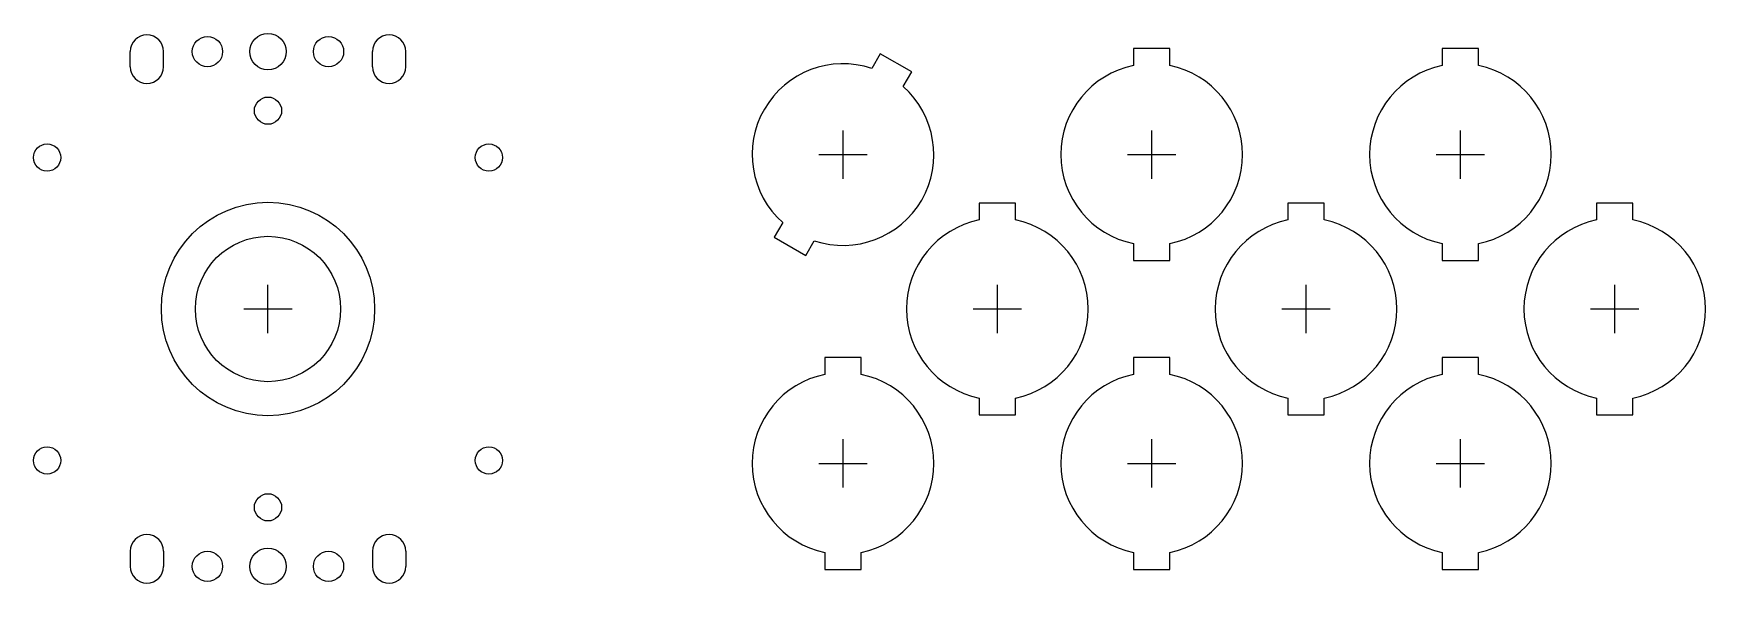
# Model space of a CAD drawing. Header units: millimetres. Extents: x -39 to 238, y -46 to 46.
import ezdxf

# ---------------------------------------------------------------- set-up
doc = ezdxf.new("R2010")
doc.units = ezdxf.units.MM
for name, color, linetype in [('BUTTONS', 1, 'Continuous'), ('GL_PLATE_HOLES', 2, 'Continuous'), ('JOYSTICK_BORE_24', 5, 'Continuous'), ('JOYSTICK_BORE_35.25', 3, 'Continuous'), ('REFERENCE', 8, 'Continuous')]:
    doc.layers.add(name, color=color, linetype=linetype)

msp = doc.modelspace()

# ---------------------------------------------------------------- linework, layer by layer
at = {"layer": 'BUTTONS'}
for points in [[(99.75, 39.73, 0.816497), (85.05, 14.27), (83.65, 11.84), (88.85, 8.84), (90.25, 11.27, 0.816497), (104.95, 36.73), (106.35, 39.16), (101.15, 42.16)], [(143, 40.2, 0.816497), (143, 10.8), (143, 8), (149, 8), (149, 10.8, 0.816497), (149, 40.2), (149, 43), (143, 43)], [(194, 40.2, 0.816497), (194, 10.8), (194, 8), (200, 8), (200, 10.8, 0.816497), (200, 40.2), (200, 43), (194, 43)], [(117.5, 14.7, 0.816497), (117.5, -14.7), (117.5, -17.5), (123.5, -17.5), (123.5, -14.7, 0.816497), (123.5, 14.7), (123.5, 17.5), (117.5, 17.5)], [(168.5, 14.7, 0.816497), (168.5, -14.7), (168.5, -17.5), (174.5, -17.5), (174.5, -14.7, 0.816497), (174.5, 14.7), (174.5, 17.5), (168.5, 17.5)], [(219.5, 14.7, 0.816497), (219.5, -14.7), (219.5, -17.5), (225.5, -17.5), (225.5, -14.7, 0.816497), (225.5, 14.7), (225.5, 17.5), (219.5, 17.5)], [(92, -10.8, 0.816497), (92, -40.2), (92, -43), (98, -43), (98, -40.2, 0.816497), (98, -10.8), (98, -8), (92, -8)], [(143, -10.8, 0.816497), (143, -40.2), (143, -43), (149, -43), (149, -40.2, 0.816497), (149, -10.8), (149, -8), (143, -8)], [(194, -10.8, 0.816497), (194, -40.2), (194, -43), (200, -43), (200, -40.2, 0.816497), (200, -10.8), (200, -8), (194, -8)]]:
    msp.add_lwpolyline(points, format="xyb", close=True, dxfattribs=at)
at = {"layer": 'GL_PLATE_HOLES'}
for p, q in [((-22.75, 40), (-22.75, 42.5)), ((-17.25, 40), (-17.25, 42.5)), ((17.25, 40), (17.25, 42.5)), ((22.75, 40), (22.75, 42.5)), ((-22.75, -40), (-22.75, -42.5)), ((-17.25, -40), (-17.25, -42.5)), ((17.25, -40), (17.25, -42.5)), ((22.75, -40), (22.75, -42.5))]:
    msp.add_line(p, q, dxfattribs=at)
for centre, radius in [((-10, 42.5), 2.5), ((0, 42.5), 3), ((10, 42.5), 2.5), ((0, 32.75), 2.25), ((-36.5, 25), 2.25), ((36.5, 25), 2.25), ((-36.5, -25), 2.25), ((36.5, -25), 2.25), ((0, -32.75), 2.25), ((-10, -42.5), 2.5), ((0, -42.5), 3), ((10, -42.5), 2.5)]:
    msp.add_circle(centre, radius, dxfattribs=at)
for centre, start, end in [((-20, 42.5), 0, 180), ((20, 42.5), 0, 180), ((-20, 40), 180, 360), ((20, 40), 180, 360), ((-20, -40), 0, 180), ((20, -40), 0, 180), ((-20, -42.5), -180, 0), ((20, -42.5), -180, 0)]:
    msp.add_arc(centre, 2.75, start, end, dxfattribs=at)
at = {"layer": 'JOYSTICK_BORE_24'}
msp.add_circle((0, 0), 12, dxfattribs=at)
at = {"layer": 'JOYSTICK_BORE_35.25'}
msp.add_circle((0, 0), 17.62, dxfattribs=at)
at = {"layer": 'REFERENCE'}
for p, q in [((95, 21.5), (95, 29.5)), ((146, 21.5), (146, 29.5)), ((197, 21.5), (197, 29.5)), ((91, 25.5), (99, 25.5)), ((142, 25.5), (150, 25.5)), ((193, 25.5), (201, 25.5)), ((0, -4), (0, 4)), ((120.5, -4), (120.5, 4)), ((171.5, -4), (171.5, 4)), ((222.5, -4), (222.5, 4)), ((-4, 0), (4, 0)), ((116.5, 0), (124.5, 0)), ((167.5, 0), (175.5, 0)), ((218.5, 0), (226.5, 0)), ((95, -29.5), (95, -21.5)), ((146, -29.5), (146, -21.5)), ((197, -29.5), (197, -21.5)), ((91, -25.5), (99, -25.5)), ((142, -25.5), (150, -25.5)), ((193, -25.5), (201, -25.5))]:
    msp.add_line(p, q, dxfattribs=at)

doc.saveas('drawing.dxf')
